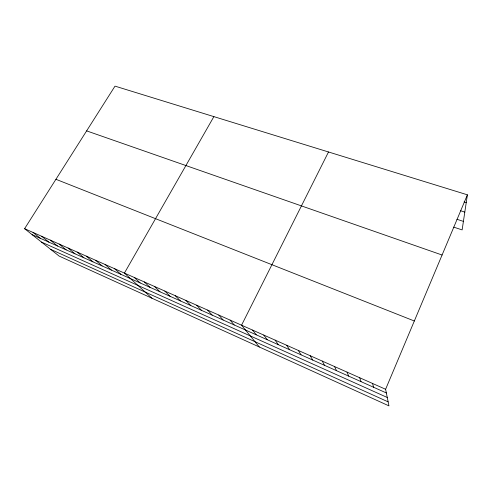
<?xml version="1.0" encoding="UTF-8"?>
<svg xmlns="http://www.w3.org/2000/svg" width="492" height="492" viewBox="0 0 492 492"><rect width="100%" height="100%" fill="white"/><g stroke="black" fill="none" stroke-linecap="round" stroke-linejoin="round"><path stroke-width="0.74" d="M467.4 194.82L385.611 389.27L388.951 405.869L59.114 256.061L24.6 228.688L115.011 86.131L467.4 194.82L462.129 229.905L453.722 227.132M328.502 151.979L241.56 325.194L259.321 346.995M213.885 116.629L124.415 273.085L151.979 298.244M464.079 201.88L466.238 202.556M460.617 210.76L464.805 212.101M456.927 219.278L463.409 221.388M86.629 130.878L442.08 255.016M55.928 179.291L414.332 320.999M24.6 228.688L385.611 389.27M32.115 234.653L386.355 392.96M41.469 242.064L387.266 397.487M50.633 249.339L388.145 401.866M33.062 232.452L40.461 238.38M41.636 236.265L48.923 242.162M50.325 240.133L57.49 245.994M59.138 244.05L66.18 249.875M68.074 248.03L74.987 253.81M77.139 252.058L83.917 257.796M86.328 256.141L92.963 261.842M95.645 260.293L102.139 265.944M105.097 264.493L111.444 270.102M114.685 268.761L120.884 274.321M134.285 277.476L140.159 282.937M144.304 281.934L150.011 287.334M154.47 286.455L159.998 291.799M164.783 291.043L170.14 296.332M175.257 295.704L180.423 300.926M185.89 300.428L190.865 305.594M196.683 305.231L201.462 310.329M207.642 310.108L212.212 315.138M218.774 315.058L223.134 320.015M230.078 320.089L234.217 324.972M252.574 330.095L256.27 334.824M263.755 335.064L267.217 339.72M275.102 340.113L278.337 344.683M286.627 345.243L289.616 349.726M298.33 350.445L301.067 354.843M310.218 355.734L312.697 360.039M322.291 361.103L324.499 365.316M334.554 366.558L336.491 370.673M347.014 372.1L348.662 376.116M359.67 377.733L361.03 381.638M372.536 383.452L373.594 387.253"/></g></svg>
